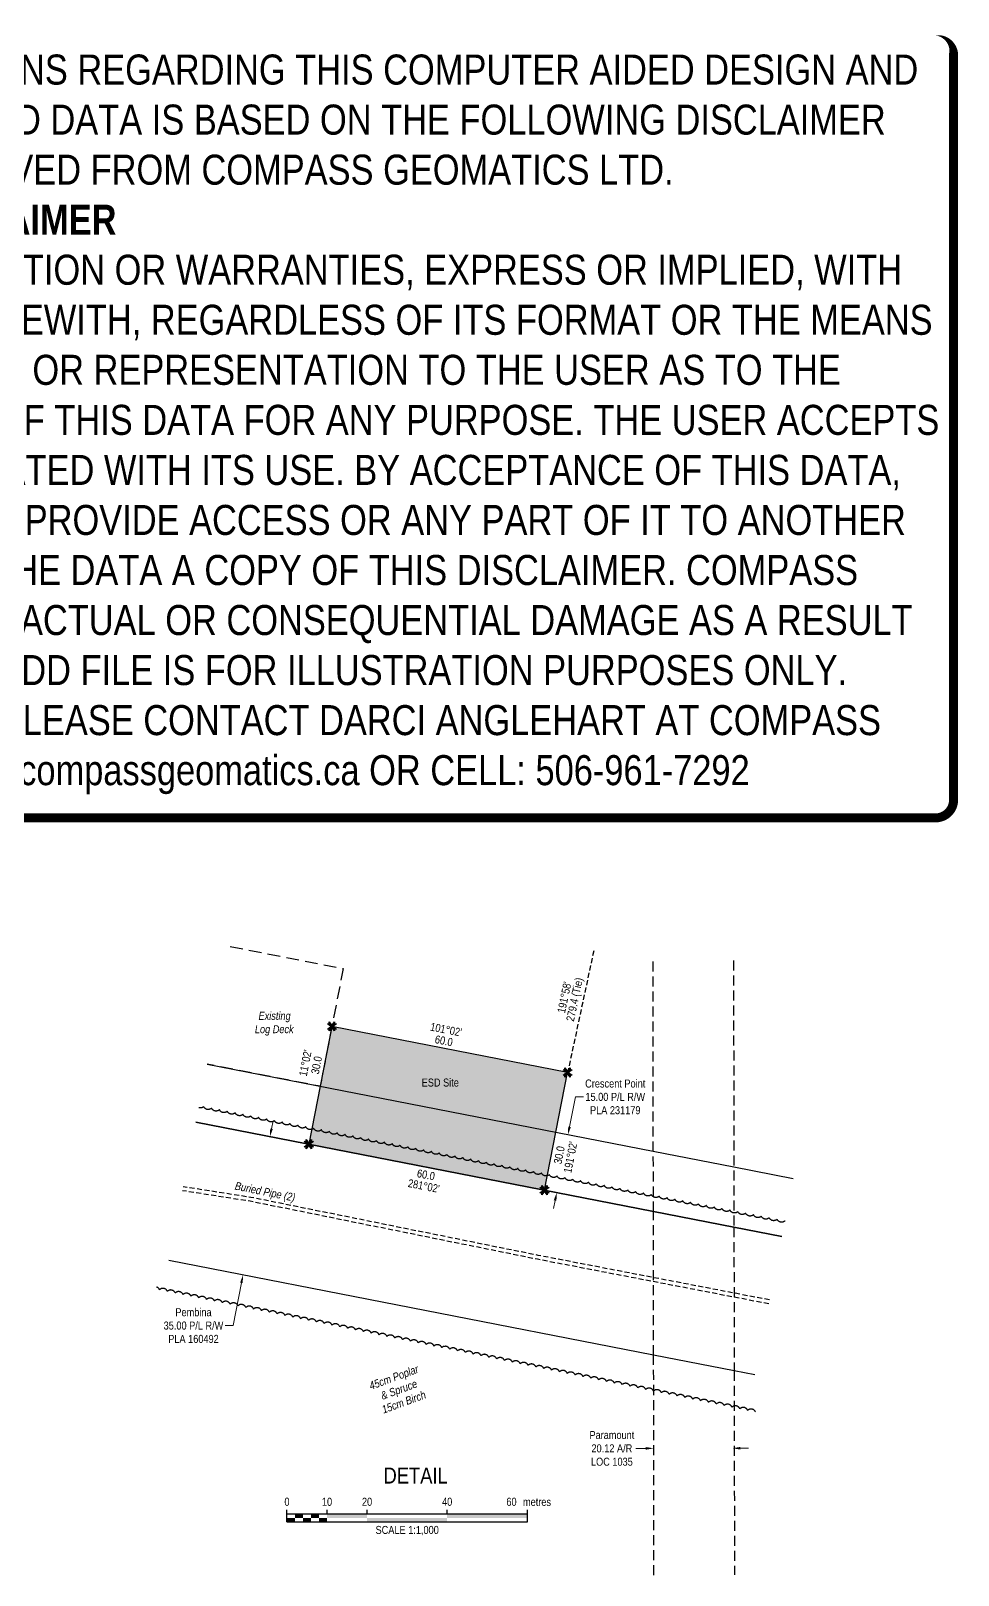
# Model space of a CAD drawing. Extents: x 508554 to 510923, y 6027080 to 6029130.
# Drawn here: x 509765 to 510923, y 6027201 to 6029130 of the extents above; entities that cross this region are included whole.
import ezdxf
from ezdxf.enums import TextEntityAlignment as Align

# ---------------------------------------------------------------- set-up
doc = ezdxf.new("R2010")
doc.units = 0
doc.header["$LTSCALE"] = 5
doc.header["$PDSIZE"] = 0.5
for name, pattern in [('0', [1, 1, 0]), ('foc-ACCESSROAD', [3.75, 2.5, -1.25]), ('foc-TIELINE', [1.875, 1.25, -0.625]), ('HIDDEN2', [4.7625, 3.175, -1.5875]), ('UG_PIPE', [1.875, 1.25, -0.625])]:
    doc.linetypes.add(name, pattern=pattern)
doc.layers.get('Defpoints').update_dxf_attribs({"color": 9})
for name, color, linetype in [('AS-PIPE-UG', 44, 'UG_PIPE'), ('AS-PIPE-UG-T', 44, 'Continuous'), ('C-RW', 13, 'Continuous'), ('C-WS-S', 13, 'Continuous'), ('DETAIL-T', 7, 'Continuous'), ('F-AR', 190, 'foc-ACCESSROAD'), ('F-RW', 190, 'Continuous'), ('L-BD', 7, 'Continuous'), ('L-MON', 1, 'Continuous'), ('L-TIE', 7, 'foc-TIELINE'), ('P-PROPOSED', 10, 'Continuous'), ('P-PROPOSED-H', 21, 'Continuous'), ('T-BUSH', 110, '0'), ('T-BUSH-T', 110, 'Continuous'), ('T-EXISTING TFA', 220, 'HIDDEN2'), ('T-EXISTING TFA-T', 220, 'Continuous')]:
    doc.layers.add(name, color=color, linetype=linetype)
for name, color, linetype, lineweight in [('C-RW-T', 13, 'Continuous', 9), ('C-WS-T', 13, 'Continuous', 9), ('F-RW-T', 190, 'Continuous', 9)]:
    doc.layers.add(name, color=color, linetype=linetype, lineweight=lineweight)
doc.layers.add('DISCLAIMER', color=7, linetype='Continuous', plot=False)
doc.styles.add('80', font='', dxfattribs={"height": 10})
doc.styles.add('80CG', font='', dxfattribs={"height": 10})
doc.styles.add('80L', font='', dxfattribs={"height": 10})
doc.styles.get('80').set_extended_font_data('Arial Narrow')
doc.styles.get('80CG').set_extended_font_data('Arial Narrow')
doc.styles.get('80L').set_extended_font_data('Arial Narrow')
doc.dimstyles.new('Compass 5 000', dxfattribs={"dimscale": 5, "dimtxt": 9, "dimasz": 2, "dimexe": 0.2, "dimexo": 0.0625, "dimgap": 0.5, "dimtad": 0, "dimtih": 1, "dimtoh": 1, "dimzin": 0, "dimdsep": 46, "dimtxsty": '80CG', "dimcen": 0.1, "dimse1": 1, "dimse2": 1, "dimclrd": 256, "dimclrt": 256, "dimaunit": 1, "dimadec": 4, "dimazin": 0, "dimtfac": 0.06, "dimtofl": 0, "dimtmove": 0, "dimatfit": 1, "dimfxl": 0.2, "dimtolj": 1, "dimtzin": 0, "dimlwd": -1, "dimarcsym": 0})

# ---------------------------------------------------------------- blocks, each defined once
blk = doc.blocks.new('*D444')
at = {"layer": 'Defpoints', "color": 0, "transparency": 16777216}
for p in [(510166.2, 6027728.8), (510029.8, 6027575.9), (510132.5, 6027555.9)]:
    blk.add_point(p, dxfattribs=at)
at = {"layer": 'F-RW-T', "transparency": 16777216}
for p, q in [((510065.5, 6027758.7), (510067.4, 6027768.5)), ((510027.9, 6027566.1), (510017.4, 6027512.7)), ((510017.4, 6027512.7), (510007.4, 6027512.7))]:
    blk.add_line(p, q, dxfattribs=at)
for points in [[(510063.8, 6027759), (510067.1, 6027758.4), (510063.5, 6027748.9)], [(510026.2, 6027566.4), (510029.5, 6027565.8), (510029.8, 6027575.9)]]:
    blk.add_solid(points, dxfattribs=at)
at = {"layer": 'F-RW-T', "transparency": 16777216, "insert": (509968, 6027512.7), "char_height": 10, "attachment_point": 5, "style": '80CG'}
blk.add_mtext('\\A1;Pembina\\P35.00 P/L R/W\\PPLA 160492', dxfattribs=at)
blk = doc.blocks.new('*D445')
at = {"layer": 'Defpoints', "color": 0, "transparency": 16777216}
for p in [(510542.7, 6027359.4), (510542.7, 6027353.4), (510640.9, 6027353.6)]:
    blk.add_point(p, dxfattribs=at)
at = {"layer": 'F-RW-T', "transparency": 16777216}
for p, q in [((510532.7, 6027359.4), (510520.4, 6027359.3)), ((510650.9, 6027359.5), (510660.9, 6027359.6))]:
    blk.add_line(p, q, dxfattribs=at)
for points in [[(510532.7, 6027361), (510532.7, 6027357.7), (510542.7, 6027359.4)], [(510650.9, 6027361.2), (510650.9, 6027357.9), (510640.9, 6027359.5)]]:
    blk.add_solid(points, dxfattribs=at)
at = {"layer": 'F-RW-T', "transparency": 16777216, "insert": (510490.4, 6027359.3), "char_height": 10, "attachment_point": 5, "style": '80CG'}
blk.add_mtext('\\A1;Paramount\\P20.12 A/R\\PLOC 1035', dxfattribs=at)
blk = doc.blocks.new('*D446')
at = {"layer": 'C-RW-T', "transparency": 16777216}
for p, q in [((510437.5, 6027761.1), (510444.8, 6027798.4)), ((510444.8, 6027798.4), (510454.8, 6027798.4)), ((510419.5, 6027669), (510417.6, 6027659.2))]:
    blk.add_line(p, q, dxfattribs=at)
for points in [[(510435.9, 6027761.4), (510439.2, 6027760.8), (510435.6, 6027751.3)], [(510417.9, 6027669.4), (510421.2, 6027668.7), (510421.5, 6027678.9)]]:
    blk.add_solid(points, dxfattribs=at)
at = {"layer": 'Defpoints', "color": 0, "transparency": 16777216}
for p in [(510435.6, 6027751.3), (510480.1, 6027742.6), (510466, 6027670.2)]:
    blk.add_point(p, dxfattribs=at)
at = {"layer": 'C-RW-T', "transparency": 16777216, "insert": (510494.6, 6027798.4), "char_height": 10, "attachment_point": 5, "style": '80CG'}
blk.add_mtext('\\A1;Crescent Point\\P15.00 P/L R/W\\PPLA 231179', dxfattribs=at)
blk = doc.blocks.new('TEMP')
h = blk.add_hatch(color=255)
h.dxf.hatch_style = 1
h.paths.add_polyline_path([(0, 0.25), (-0.67, 1.15), (-0.67, 0.67), (-1.15, 0.67), (-0.25, 0), (-1.15, -0.67), (-0.67, -0.67), (-0.67, -1.15), (0, -0.25), (0.67, -1.15), (0.67, -0.67), (1.15, -0.67), (0.25, 0), (1.15, 0.67), (0.67, 0.67), (0.67, 1.15)])
h.paths.add_polyline_path([(0.57, 0.85), (0.57, 0.57), (0.85, 0.57), (0.08, 0), (0.85, -0.57), (0.57, -0.57), (0.57, -0.85), (0, -0.08), (-0.57, -0.85), (-0.57, -0.57), (-0.85, -0.57), (-0.08, 0), (-0.85, 0.57), (-0.57, 0.57), (-0.57, 0.85), (0, 0.08)], flags=16)
h = blk.add_hatch(color=1)
h.dxf.hatch_style = 1
h.paths.add_polyline_path([(0, 0.08), (-0.57, 0.85), (-0.57, 0.57), (-0.85, 0.57), (-0.08, 0), (-0.85, -0.57), (-0.57, -0.57), (-0.57, -0.85), (0, -0.08), (0.57, -0.85), (0.57, -0.57), (0.85, -0.57), (0.08, 0), (0.85, 0.57), (0.57, 0.57), (0.57, 0.85)])
at = {"color": 1}
for p, q in [((-0.08, 0), (0.08, 0)), ((0, 0.08), (0, -0.08))]:
    blk.add_line(p, q, dxfattribs=at)
at = {"color": 255, "flags": 128}
blk.add_lwpolyline([(-0.25, 0), (-1.15, 0.67), (-0.67, 0.67), (-0.67, 1.15), (0, 0.25), (0.67, 1.15), (0.67, 0.67), (1.15, 0.67), (0.25, 0), (1.15, -0.67), (0.67, -0.67), (0.67, -1.15), (0, -0.25), (-0.67, -1.15), (-0.67, -0.67), (-1.15, -0.67)], close=True, dxfattribs=at)
at = {"color": 1, "flags": 128}
blk.add_lwpolyline([(-0.08, 0), (-0.85, 0.57), (-0.57, 0.57), (-0.57, 0.85), (0, 0.08), (0.57, 0.85), (0.57, 0.57), (0.85, 0.57), (0.08, 0), (0.85, -0.57), (0.57, -0.57), (0.57, -0.85), (0, -0.08), (-0.57, -0.85), (-0.57, -0.57), (-0.85, -0.57)], close=True, dxfattribs=at)
blk = doc.blocks.new('*U314')
at = {"color": 0}
for p, q in [((-150, 0), (-150, 15)), ((-150, 10), (150.2, 10)), ((-150, 0), (150.2, 0)), ((-100, 10), (-100, 15)), ((-50, 10), (-50, 15)), ((50, 10), (50, 15)), ((150.2, 0), (150.2, 15))]:
    blk.add_line(p, q, dxfattribs=at)
for points in [[(-150, 5), (-140, 5), (-150, 0), (-140, 0)], [(-140, 10), (-130, 10), (-140, 5), (-130, 5)], [(-130, 5), (-120, 5), (-130, 0), (-120, 0)], [(-120, 10), (-110, 10), (-120, 5), (-110, 5)], [(-110, 5), (-100, 5), (-110, 0), (-100, 0)], [(-100, 10), (-50, 10), (-100, 5), (-50, 5)], [(-50, 5), (50, 5), (-50, 0), (50, 0)], [(50, 10), (150.2, 10), (50, 5), (150.2, 5)]]:
    blk.add_solid(points, dxfattribs=at)
at = {"color": 0, "style": '80'}
blk.add_text('metres', height=10, dxfattribs=at).set_placement((162.2, 20), align=Align.CENTER)
at = {"color": 0, "char_height": 10, "style": '80'}
for s, insert, attachment_point in [('0', (-150, 30.2), 2), ('10', (-100, 30.2), 2), ('20', (-50, 30.2), 2), ('40', (50, 30.2), 2), ('60', (136.7, 30.2), 3), ('SCALE 1:1,000', (0.1, -5), 2)]:
    blk.add_mtext(s, dxfattribs=dict(at, insert=insert, attachment_point=attachment_point))
blk = doc.blocks.new('Disclaimer_Legal')
at = {"layer": 'DISCLAIMER', "color": 254, "flags": 128}
blk.add_lwpolyline([(-3612.9, -1104.6, 37.5, 37.5, 0), (4096.1, -1104.6, 37.5, 37.5, 0.414214), (4171.1, -1029.6, 37.5, 37.5, 0), (4171.1, 2078.7, 37.5, 0, 0.414214), (4096.1, 2153.7, 0, 0, 0), (-3612.9, 2153.7, 0, 0, 0.414214), (-3687.9, 2078.7, 0, 0, 0), (-3687.9, -1029.6, 0, 37.5, 0.414214)], format="xyseb", close=True, dxfattribs=at)
at = {"layer": 'DISCLAIMER', "color": 254, "insert": (241.6, 533.9), "char_height": 125, "width": 7717.568, "attachment_point": 5, "style": '80'}
blk.add_mtext('NOTICE TO THE CORPORATION, PERSON &/OR PERSONS REGARDING THIS COMPUTER AIDED DESIGN AND DRAFTING (CADD) FILES. ACCEPTANCE OF THE CADD DATA IS BASED ON THE FOLLOWING DISCLAIMER WHICH COVERS ALL CADD DATA RECIEVED FROM COMPASS GEOMATICS LTD.\\P{\\fArial Narrow|b1|i0|c0|p34;DISCLAIMER}\\PCOMPASS GEOMATICS LTD. MAKES NO REPRESENTATION OR WARRANTIES, EXPRESS OR IMPLIED, WITH RESPECT TO THE REUSE OF THE DATA PROVIDED HEREWITH, REGARDLESS OF ITS FORMAT OR THE MEANS OF ITS TRANSMISSION. THERE IS NO GUARANTEE OR REPRESENTATION TO THE USER AS TO THE ACCURACY, CURRENCY, SUITABILITY OR RELIABILITY OF THIS DATA FOR ANY PURPOSE. THE USER ACCEPTS THE DATA "AS IS", AND ASSUMES ALL RISKS ASSOCIATED WITH ITS USE. BY ACCEPTANCE OF THIS DATA, THE USER AGREES NOT TO TRANSMIT THIS DATA OR PROVIDE ACCESS OR ANY PART OF IT TO ANOTHER PARTY UNLESS THE USER SHALL INCLUDE WITH THE DATA A COPY OF THIS DISCLAIMER. COMPASS GEOMATICS LTD. ASSUMES NO RESPONSIBILITY FOR ACTUAL OR CONSEQUENTIAL DAMAGE AS A RESULT OF ANY USER\'S RELIANCE ON THIS DATA. THIS CADD FILE IS FOR ILLUSTRATION PURPOSES ONLY.\\PIF YOU REQUIRE MORE ACCURATE INFORMATION, PLEASE CONTACT DARCI ANGLEHART AT COMPASS GEOMATICS LTD. VIA EMAIL: darci.anglehart@compassgeomatics.ca OR CELL: 506-961-7292', dxfattribs=at)

msp = doc.modelspace()

# ---------------------------------------------------------------- hatches: boundary and pattern name
at = {"layer": 'P-PROPOSED-H'}
h = msp.add_hatch(color=256, dxfattribs=at)
h.dxf.hatch_style = 1
h.paths.add_polyline_path([(510112.153, 6027739.407), (510406.411, 6027681.82), (510435.18, 6027828.954), (510140.922, 6027886.54)])

# ---------------------------------------------------------------- linework, layer by layer
at = {"layer": 'AS-PIPE-UG', "flags": 128}
for points in [[(510686.238, 6027539.891), (510397.409, 6027595.543), (510038.816, 6027668.006), (509954.328, 6027681.22)], [(510687.195, 6027544.796), (510398.377, 6027600.446), (510039.697, 6027672.926), (509955.286, 6027686.129)]]:
    msp.add_lwpolyline(points, dxfattribs=at)
at = {"layer": 'C-RW'}
for points in [[(509985.17, 6027839.218), (510542.15, 6027730.484), (510642.693, 6027710.857), (510716.785, 6027696.395)], [(510702.626, 6027623.853), (510642.805, 6027635.561), (510542.264, 6027655.234), (509971.075, 6027767.014)]]:
    msp.add_lwpolyline(points, dxfattribs=at)
at = {"layer": 'F-AR'}
for points in [[(510542.956, 6027201.034), (510542.538, 6027475.838), (510542.264, 6027655.238), (510541.787, 6027968.706)], [(510642.305, 6027968.859), (510642.805, 6027635.565), (510643.075, 6027456.215), (510643.458, 6027201.185)]]:
    msp.add_lwpolyline(points, dxfattribs=at)
at = {"layer": 'F-RW'}
for points in [[(509971.075, 6027767.015), (510542.262, 6027655.238), (510642.803, 6027635.565), (510702.627, 6027623.859)], [(510668.921, 6027451.17), (510643.074, 6027456.215), (510542.536, 6027475.838), (509937.299, 6027593.982)]]:
    msp.add_lwpolyline(points, dxfattribs=at)
at = {"layer": 'L-TIE'}
msp.add_line((510467.715, 6027980.909), (510435.18, 6027828.954), dxfattribs=at)
at = {"layer": 'P-PROPOSED'}
msp.add_lwpolyline([(510112.153, 6027739.407), (510406.411, 6027681.82), (510435.18, 6027828.954), (510140.922, 6027886.54)], close=True, dxfattribs=at)
at = {"layer": 'T-BUSH', "flags": 128}
for points in [[(510706.479, 6027643.569, -0.52056705), (510696.672, 6027645.497, -0.52056705), (510686.865, 6027647.426, -0.52056705), (510677.058, 6027649.355, -0.52056705), (510667.251, 6027651.283, -0.52056705), (510657.445, 6027653.212, -0.52056705), (510647.638, 6027655.14, -0.52056705), (510637.831, 6027657.069, -0.52056705), (510628.024, 6027658.998, -0.52056705), (510618.217, 6027660.926, -0.52056705), (510608.41, 6027662.855, -0.52056705), (510598.604, 6027664.783, -0.52056705), (510588.797, 6027666.712, -0.52056705), (510578.99, 6027668.641, -0.52056705), (510569.183, 6027670.569, -0.52056705), (510559.376, 6027672.498, -0.52056705), (510549.569, 6027674.426, -0.52056705), (510539.763, 6027676.355, -0.52056705), (510529.956, 6027678.284, -0.52056705), (510520.149, 6027680.212, -0.52056705), (510510.342, 6027682.141, -0.52056705), (510500.535, 6027684.069, -0.52056705), (510490.728, 6027685.998, -0.52056705), (510480.922, 6027687.927, -0.52056705), (510471.115, 6027689.855, -0.52056705), (510461.308, 6027691.784, -0.52056705), (510451.501, 6027693.712, -0.52056705), (510441.694, 6027695.641, -0.52056705), (510431.887, 6027697.57, -0.52056705), (510422.081, 6027699.498, -0.52056705), (510412.274, 6027701.427, -0.52056705), (510402.467, 6027703.355, -0.52056705), (510392.66, 6027705.284, -0.52056705), (510382.853, 6027707.213, -0.52056705), (510373.046, 6027709.141, -0.52056705), (510363.24, 6027711.07, -0.52056705), (510353.433, 6027712.998, -0.52056705), (510343.626, 6027714.927, -0.52056705), (510333.819, 6027716.856, -0.52056705), (510324.012, 6027718.784, -0.52056705), (510314.205, 6027720.713, -0.52056705), (510304.399, 6027722.641, -0.52056705), (510294.592, 6027724.57, -0.52056705), (510284.785, 6027726.499, -0.52056705), (510274.978, 6027728.427, -0.52056705), (510265.171, 6027730.356, -0.52056705), (510255.364, 6027732.284, -0.52056705), (510245.558, 6027734.213, -0.52056705), (510235.751, 6027736.142, -0.52056705), (510225.944, 6027738.07, -0.52056705), (510216.137, 6027739.999, -0.52056705), (510206.33, 6027741.927, -0.52056705), (510196.524, 6027743.856, -0.52056705), (510186.717, 6027745.785, -0.52056705), (510176.91, 6027747.713, -0.52056705), (510167.103, 6027749.642, -0.52056705), (510157.296, 6027751.57, -0.52056705), (510147.489, 6027753.499, -0.52056705), (510137.683, 6027755.428, -0.52056705), (510127.876, 6027757.356, -0.52056705), (510118.069, 6027759.285, -0.52056705), (510108.262, 6027761.213, -0.52056705), (510098.455, 6027763.142, -0.52056705), (510088.648, 6027765.071, -0.52056705), (510078.842, 6027766.999, -0.52056705), (510069.035, 6027768.928, -0.52056705), (510059.228, 6027770.856, -0.52056705), (510049.421, 6027772.785, -0.52056705), (510039.614, 6027774.714, -0.52056705), (510029.807, 6027776.642, -0.52056705), (510020.001, 6027778.571, -0.52056705), (510010.194, 6027780.499, -0.52056705), (510000.387, 6027782.428, -0.52056705), (509990.58, 6027784.357, -0.52056705), (509980.773, 6027786.285, -0.28097211), (509974.569, 6027784.911, -0.28097211)], [(510669.742, 6027404.851, 0.52056705), (510659.951, 6027406.861, 0.52056705), (510650.161, 6027408.87, 0.52056705), (510640.37, 6027410.879, 0.52056705), (510630.579, 6027412.888, 0.52056705), (510620.789, 6027414.898, 0.52056705), (510610.998, 6027416.907, 0.52056705), (510601.207, 6027418.916, 0.52056705), (510591.417, 6027420.925, 0.52056705), (510581.626, 6027422.935, 0.52056705), (510571.835, 6027424.944, 0.52056705), (510562.045, 6027426.953, 0.52056705), (510552.254, 6027428.962, 0.52056705), (510542.464, 6027430.972, 0.52056705), (510532.673, 6027432.981, 0.52056705), (510522.882, 6027434.99, 0.52056705), (510513.092, 6027436.999, 0.52056705), (510503.301, 6027439.009, 0.52056705), (510493.51, 6027441.018, 0.52056705), (510483.72, 6027443.027, 0.52056705), (510473.929, 6027445.036, 0.52056705), (510464.139, 6027447.045, 0.52056705), (510454.348, 6027449.055, 0.52056705), (510444.557, 6027451.064, 0.52056705), (510434.767, 6027453.073, 0.52056705), (510424.976, 6027455.082, 0.52056705), (510415.185, 6027457.092, 0.52056705), (510405.395, 6027459.101, 0.52056705), (510395.604, 6027461.11, 0.52056705), (510385.814, 6027463.119, 0.52056705), (510376.023, 6027465.129, 0.52056705), (510366.232, 6027467.138, 0.52056705), (510356.442, 6027469.147, 0.52056705), (510346.651, 6027471.156, 0.52056705), (510336.86, 6027473.166, 0.52056705), (510327.07, 6027475.175, 0.52056705), (510317.279, 6027477.184, 0.52056705), (510307.489, 6027479.193, 0.52056705), (510297.698, 6027481.203, 0.52056705), (510287.907, 6027483.212, 0.52056705), (510278.117, 6027485.221, 0.52056705), (510268.326, 6027487.23, 0.52056705), (510258.535, 6027489.24, 0.52056705), (510248.745, 6027491.249, 0.52056705), (510238.954, 6027493.258, 0.52056705), (510229.164, 6027495.267, 0.52056705), (510219.373, 6027497.276, 0.52056705), (510209.582, 6027499.286, 0.52056705), (510199.792, 6027501.295, 0.52056705), (510190.001, 6027503.304, 0.52056705), (510180.21, 6027505.313, 0.52056705), (510170.42, 6027507.323, 0.52056705), (510160.629, 6027509.332, 0.52056705), (510150.839, 6027511.341, 0.52056705), (510141.048, 6027513.35, 0.52056705), (510131.257, 6027515.36, 0.52056705), (510121.467, 6027517.369, 0.52056705), (510111.676, 6027519.378, 0.52056705), (510101.885, 6027521.387, 0.52056705), (510092.095, 6027523.397, 0.52056705), (510082.304, 6027525.406, 0.52056705), (510072.513, 6027527.415, 0.52056705), (510062.723, 6027529.424, 0.52056705), (510052.932, 6027531.434, 0.52056705), (510043.142, 6027533.443, 0.52056705), (510033.351, 6027535.452, 0.52056705), (510023.56, 6027537.461, 0.52056705), (510013.77, 6027539.47, 0.52056705), (510003.979, 6027541.48, 0.52056705), (509994.188, 6027543.489, 0.52056705), (509984.398, 6027545.498, 0.52056705), (509974.607, 6027547.507, 0.52056705), (509964.817, 6027549.517, 0.52056705), (509955.026, 6027551.526, 0.52056705), (509945.235, 6027553.535, 0.52056705), (509935.445, 6027555.544, 0.52056705), (509925.654, 6027557.554, 0.2226397), (509921.777, 6027560.983, 0.2226397)]]:
    msp.add_lwpolyline(points, format="xyb", dxfattribs=at)
at = {"layer": 'T-EXISTING TFA', "flags": 128}
msp.add_lwpolyline([(510013.851, 6027986.354), (510154.947, 6027958.837), (510126.249, 6027811.688), (509985.154, 6027839.205)], dxfattribs=at)

# ---------------------------------------------------------------- block references
at = {"layer": 'C-WS-S', "color": 5, "linetype": 'Continuous', "xscale": 0.3, "yscale": 0.3, "zscale": 0.3}
msp.add_blockref('Disclaimer_Legal', (509665.742, 6028478.355), dxfattribs=at)
at = {"layer": 'DETAIL-T', "linetype": 'Continuous'}
msp.add_blockref('*U314', (510234.73, 6027267.464), dxfattribs=at)
at = {"layer": 'L-MON', "color": 2, "xscale": 4.997334999999998, "yscale": 4.997334999999998, "zscale": 4.997334999999998}
for p in [(510140.922, 6027886.54), (510435.18, 6027828.954), (510112.113, 6027739.413), (510406.371, 6027681.828)]:
    msp.add_blockref('TEMP', p, dxfattribs=at)

# ---------------------------------------------------------------- texts
at = {"layer": 'AS-PIPE-UG-T', "insert": (510020.714, 6027692.603), "char_height": 9.99473, "attachment_point": 1, "rotation": 348.575837, "style": '80L'}
msp.add_mtext_dynamic_manual_height_columns('\\pi0.29882;{\\fArial Narrow|b0|i1|c0|p34;Buried Pipe (2)}', width=75.80357, gutter_width=49.974, heights=[0], dxfattribs=at)
at = {"layer": 'C-WS-T', "insert": (510252.913, 6027821.336), "char_height": 9.9947, "attachment_point": 1, "style": '80L'}
msp.add_mtext_dynamic_manual_height_columns('ESD Site', width=46.05089, gutter_width=249.868, heights=[0], dxfattribs=at)
at = {"layer": 'DETAIL-T', "color": 3, "insert": (510245.389, 6027325.412), "char_height": 20, "width": 223.85802, "attachment_point": 5, "style": '80CG'}
msp.add_mtext('DETAIL', dxfattribs=at)
at = {"layer": 'L-BD', "linetype": 'Continuous', "style": '80L'}
for s, height, p in [("191°58'", 9.9947, (510431.04, 6027922.801)), ('279.4 (Tie)', 9.99467, (510444.974, 6027919.851))]:
    msp.add_text(s, height=height, rotation=78.0483, dxfattribs=at).set_placement(p, align=Align.MIDDLE)
at = {"layer": 'L-BD', "style": '80L'}
for s, rotation, p in [("101°02'", 348.9271, (510283.371, 6027882.55)), ('60.0', 348.9271, (510280.636, 6027868.573)), ("11°02'", 78.9646, (510107.68, 6027840.818)), ('30.0', 78.9646, (510121.659, 6027838.092)), ('30.0', 78.9271, (510424.651, 6027725.796)), ("191°02'", 78.9271, (510438.628, 6027723.061)), ('60.0', 348.9271, (510258.278, 6027701.137)), ("281°02'", 348.9271, (510255.542, 6027687.159))]:
    msp.add_text(s, height=9.9947, rotation=rotation, dxfattribs=at).set_placement(p, align=Align.MIDDLE)
at = {"layer": 'T-BUSH-T', "insert": (510180.382, 6027439.701), "char_height": 9.99474, "attachment_point": 1, "rotation": 20, "style": '80L'}
msp.add_mtext_dynamic_manual_height_columns('\\pi6.19356;{\\fArial Narrow|b0|i1|c0|p34;45cm Poplar\\P\\pi15.61221;& Spruce\\P\\pi10.92504;15cm Birch}', width=77.1348, gutter_width=49.974, heights=[0], dxfattribs=at)
at = {"layer": 'T-EXISTING TFA-T', "insert": (510043.429, 6027904.687), "char_height": 9.99474, "attachment_point": 1, "style": '80L'}
msp.add_mtext_dynamic_manual_height_columns('\\pi5.79748;{\\fArial Narrow|b0|i1|c0|p34;Existing \\P\\pi1.25689;Log Deck}', width=51.11033, gutter_width=49.974, heights=[0], dxfattribs=at)

# ---------------------------------------------------------------- dimensions: what is measured, and where the dimension line sits
at = {"layer": 'C-RW-T', "color": 2}
dim = msp.add_linear_dim(base=(510435.605, 6027751.283), p1=(510465.954, 6027670.171), p2=(510480.094, 6027742.598), angle=78.953567, text='Crescent Point\\P15.00 P/L R/W\\PPLA 231179', dimstyle='Compass 5 000', dxfattribs=at)
dim.commit()
dim.dimension.update_dxf_attribs({"geometry": '*D446', "text_midpoint": (510494.555, 6027798.352), "dimtype": 161})
at = {"layer": 'F-RW-T'}
dim = msp.add_linear_dim(base=(510029.786, 6027575.928), p1=(510166.216, 6027728.827), p2=(510132.458, 6027555.887), angle=258.954623, text='Pembina\\P35.00 P/L R/W\\PPLA 160492', dimstyle='Compass 5 000', dxfattribs=at)
dim.commit()
dim.dimension.update_dxf_attribs({"geometry": '*D444', "text_midpoint": (509967.974, 6027512.707), "dimtype": 161})
at = {"layer": 'F-RW-T', "color": 2}
dim = msp.add_linear_dim(base=(510542.715, 6027359.37), p1=(510640.872, 6027353.555), p2=(510542.724, 6027353.406), angle=180.08719, text='Paramount\\P20.12 A/R\\PLOC 1035', dimstyle='Compass 5 000', dxfattribs=at)
dim.commit()
dim.dimension.update_dxf_attribs({"geometry": '*D445', "text_midpoint": (510490.384, 6027359.336), "dimtype": 161})

doc.saveas('drawing.dxf')
